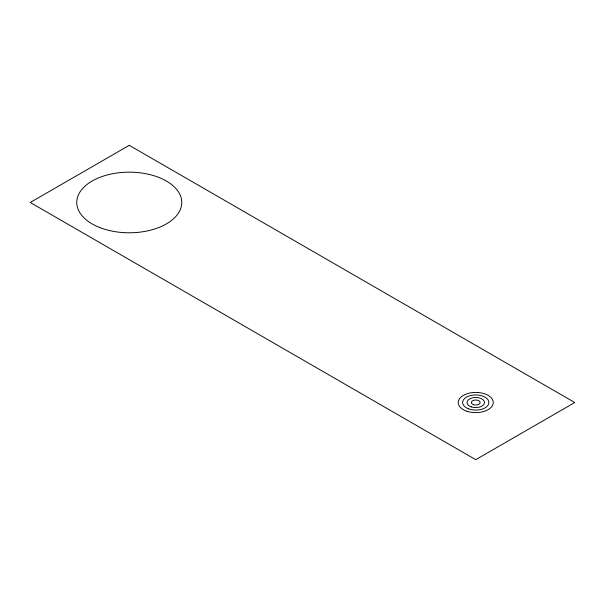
<?xml version="1.0" encoding="UTF-8"?>
<svg xmlns="http://www.w3.org/2000/svg" width="605" height="605" viewBox="0 0 605 605"><rect width="100%" height="100%" fill="white"/><g stroke="black" fill="none" stroke-linecap="round" stroke-linejoin="round"><path stroke-width="0.91" d="M129.251 145.321L30.25 202.478L475.749 459.679L574.75 402.522L129.251 145.321M466.999 411.279A17.5 10.103 0 0 0 493.249 402.522A17.5 10.103 0 0 0 466.999 393.772A17.5 10.103 0 0 0 466.999 411.279M468.391 408.798A13.128 7.578 0 0 0 488.84 403.066A13.128 7.578 0 0 0 470.017 395.708A13.128 7.578 0 0 0 468.391 408.798M471.378 406.9A8.75 5.052 0 0 0 484.499 402.522A8.75 5.052 0 0 0 471.378 398.151A8.75 5.052 0 0 0 471.378 406.9M473.564 404.715A4.379 2.526 0 0 0 480.128 402.522A4.379 2.526 0 0 0 473.564 400.336A4.379 2.526 0 0 0 473.564 404.715M99.825 227.578A52.506 30.31 0 0 0 181.621 204.641A52.506 30.31 0 0 0 106.306 175.208A52.506 30.31 0 0 0 99.825 227.578"/></g></svg>
